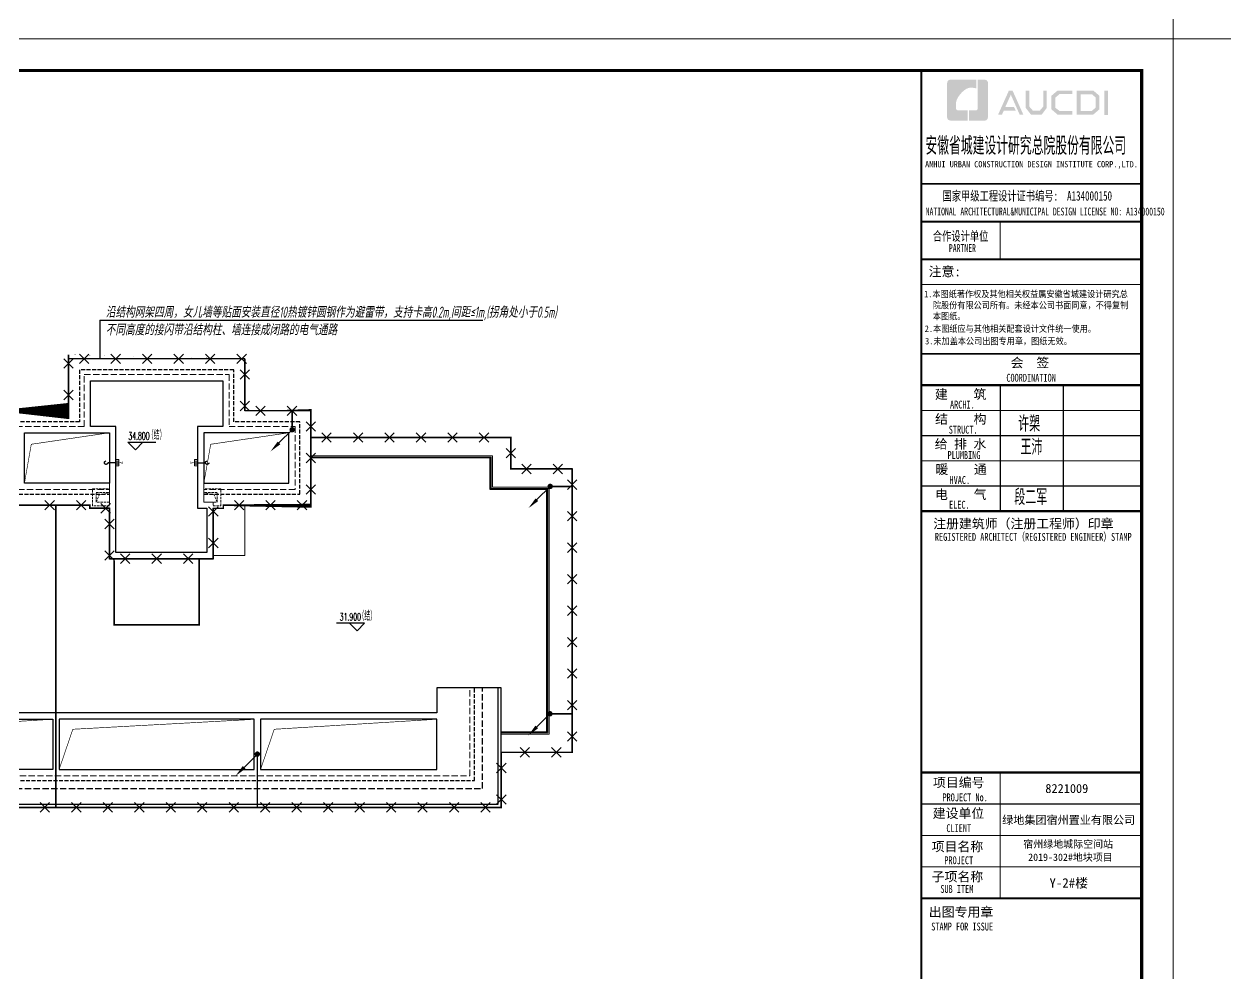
# Model space of a CAD drawing. Extents: x 3774419 to 4775970, y -926964 to 2266.
# Drawn here: x 3936107 to 3974294, y -719064 to -688889 of the extents above; entities that cross this region are included whole.
import ezdxf

# ---------------------------------------------------------------- set-up
doc = ezdxf.new("R2010")
doc.units = 0
doc.header["$LTSCALE"] = 1000
doc.header["$MEASUREMENT"] = 0
for name, pattern in [('#P_--_20B1_001_t3$0$DASH', [0.35, 0.25, -0.1]), ('$1$DASH', [0.35, 0.25, -0.1]), ('__DASH', [0.35, 0.25, -0.1]), ('DASH', [0.35, 0.25, -0.1])]:
    doc.linetypes.add(name, pattern=pattern)
doc.layers.get('0').update_dxf_attribs({"linetype": 'CONTINUOUS'})
for name, color, linetype in [('!!电气', 1, 'CONTINUOUS'), ('!校对', 2, 'CONTINUOUS'), ('$RECOVER_210609100354-0', 7, 'CONTINUOUS'), ('DIM-照明', 7, 'CONTINUOUS'), ('DIM_ELEV', 3, 'CONTINUOUS'), ('LWIRE', 4, 'CONTINUOUS'), ('PUB_TITLE', 4, 'CONTINUOUS'), ('ROOF', 183, 'CONTINUOUS'), ('VPIPE-凝结', 150, 'CONTINUOUS'), ('VPIPE-雨水', 4, 'DASH'), ('WIRE-避雷', 4, 'CONTINUOUS'), ('图签文字', 4, 'CONTINUOUS'), ('看线', 185, 'CONTINUOUS')]:
    doc.layers.add(name, color=color, linetype=linetype)
for name, color, linetype, lineweight in [('STAIR', 252, 'CONTINUOUS', 20), ('图框', 147, 'CONTINUOUS', 20), ('图签', 147, 'CONTINUOUS', 18), ('平面-分水线', 189, 'CONTINUOUS', 15), ('平面-栏杆', 56, 'CONTINUOUS', 15), ('平面-看线', 252, 'CONTINUOUS', 15), ('线脚', 6, 'CONTINUOUS', 15)]:
    doc.layers.add(name, color=color, linetype=linetype, lineweight=lineweight)
doc.styles.add('_TCH_DIM', font='SIMPLEX', dxfattribs={"bigfont": 'GBCBIG'})
doc.styles.add('HT', font='simhei.ttf')
doc.styles.add('HZTXT', font='gbeitc.shx', dxfattribs={"width": 0.8, "height": 400, "bigfont": 'hztxt.shx'})
doc.styles.get("Standard").update_dxf_attribs({"font": 'gbenor.shx', "bigfont": 'gbcbig.shx'})
doc.styles.add('TG_LINETYPE_THUND', font='SIMPLEX', dxfattribs={"width": 0.8, "height": 5.5, "bigfont": 'HZTXT'})
doc.styles.add('宋体', font='', dxfattribs={"height": 4})
doc.styles.add('建筑图签-1', font='simhei.ttf', dxfattribs={"width": 0.7})
doc.styles.add('建筑图签-2', font='TXT.shx', dxfattribs={"width": 0.5, "bigfont": 'HZTXT.shx'})
doc.styles.get('宋体').set_extended_font_data('SimSun')
doc.linetypes.add('TG_×', pattern='A,2,0,["×",TG_LINETYPE_THUND,S=0.1,R=0,X=-0.23,Y=-0.21],0', length=2)

# ---------------------------------------------------------------- blocks, each defined once
blk = doc.blocks.new('DFSFSF')
at = {"layer": '平面-分水线'}
for p, q in [((697141.9143252881, 775567.7311356195), (697141.9143252881, 775667.5561356199)), ((697342.3369560526, 775667.5561356199), (697142.6869560517, 775667.5561356199)), ((697193.1069603423, 775567.7311356195), (697193.1069603423, 775667.5561356199)), ((697242.5119560522, 775567.7311356195), (697242.5119560522, 775667.5561356199)), ((697291.916951762, 775567.7311356195), (697291.916951762, 775667.5561356199)), ((697342.3369560526, 775667.5561356199), (697342.3369560526, 775567.7311356195)), ((697342.3369560526, 775567.7311356195), (697342.3369560526, 775667.5561356199)), ((697342.3369560526, 775567.7311356195), (697142.6869560517, 775567.7311356195))]:
    blk.add_line(p, q, dxfattribs=at)
blk = doc.blocks.new('DFGDGDGD')
at = {"layer": '平面-分水线', "const_width": 10}
blk.add_lwpolyline([(697267.5119560522, 775440.6606483405), (697242.5119560522, 775540.6606483405), (697217.5119560522, 775440.6606483405)], close=True, dxfattribs=at)
blk.add_blockref('DFSFSF', (0, 0))
blk = doc.blocks.new('$TelecSys$00000009')
for p, q in [((-0.5, 0.5), (0.5, -0.5)), ((0.5, 0.5), (-0.5, -0.5))]:
    blk.add_line(p, q)
blk = doc.blocks.new('$TelecSys$00000080')
for p, q in [((-0.7000000000007276, -0.7000000000007276), (0, 0)), ((0.1041666666678793, 0.1041666666660603), (0.1041666666678793, 0.1041666666660603)), ((-0.1041666666678793, -0.1041666666660603), (-0.1041666666678793, -0.1041666666660603))]:
    blk.add_line(p, q)
at = {"const_width": 0.1425}
blk.add_lwpolyline([(0.07125000000087311, 0, 1), (-0.07125000000087311, 0, 1)], format="xyb", close=True, dxfattribs=at)
blk.add_solid([(-0.6300000000010186, -0.7700000000004366), (-0.7700000000004366, -0.6299999999991996), (-1.150000000001455, -1.149999999999636)])
at = {"width": 0.8, "flags": 9}
blk.add_attdef('A', (0, 0), '', height=2e-05, rotation=180, dxfattribs=at)
blk = doc.blocks.new('A$C600C1F37')
at = {"layer": 'DIM-照明'}
for p, q in [((0, 1225.430784638971), (12168.49999999441, 1225.441812841687)), ((1.862645149230957e-09, 1225.430784638971), (0, 0))]:
    blk.add_line(p, q, dxfattribs=at)
at = {"layer": 'DIM-照明', "style": 'HZTXT', "width": 0.7}
for s, p in [('沿结构网架四周，女儿墙等贴面安装直径10热镀锌圆钢作为避雷带，支持卡高0.2m,间距≤1m,(拐角处小于0.5m)', (186.3126186039299, 1306.761724461801)), ('不同高度的接闪带沿结构柱、墙连接成闭路的电气通路', (186.3131264019758, 746.4589652912691))]:
    blk.add_text(s, height=349.9999999999999, rotation=5.192677996927216e-05, dxfattribs=at).set_placement(p)
blk = doc.blocks.new('A$C08E238B7')
at = {"layer": 'LWIRE'}
for name, p, xscale, yscale, zscale in [('$TelecSys$00000009', (25893.71652911138, 12542.09562714619), 300, 300, 300), ('$TelecSys$00000009', (26893.71652911138, 12542.09562714747), 300, 300, 300), ('$TelecSys$00000009', (27893.71652911138, 12542.09562714875), 300, 300, 300), ('$TelecSys$00000009', (28893.71652911138, 12542.09562715003), 300, 300, 300), ('$TelecSys$00000009', (29893.71652911138, 12542.09562715131), 300, 300, 300), ('$TelecSys$00000009', (30893.71652911138, 12542.09562715259), 300, 300, 300), ('$TelecSys$00000009', (24793.7181189023, 10892.09534882486), 300, 300, 300), ('$TelecSys$00000009', (31493.71698035765, 10892.09534882545), 300, 300, 300), ('$TelecSys$00000009', (32493.71698035765, 10892.09534882044), 300, 300, 300), ('$TelecSys$00000080', (32500.39974364638, 10288.26309145649), 600, 600, 600), ('$TelecSys$00000009', (33593.71812107135, 10042.09534290258), 300, 300, 300), ('$TelecSys$00000009', (34593.71812107135, 10042.09534290258), 300, 300, 300), ('$TelecSys$00000009', (35593.71812107135, 10042.09534290258), 300, 300, 300), ('$TelecSys$00000009', (36593.71812107135, 10042.09534290258), 300, 300, 300), ('$TelecSys$00000009', (37593.71812107135, 10042.09534290258), 300, 300, 300), ('$TelecSys$00000009', (38593.71812107135, 10042.09534290258), 300, 300, 300), ('$TelecSys$00000009', (39943.71812071092, 9042.095349385287), 300, 300, 300), ('$TelecSys$00000009', (40943.71812071092, 9042.095349385287), 300, 300, 300), ('$TelecSys$00000080', (40697.48743498698, 8487.657813581289), 600, 600, 600), ('$TelecSys$00000009', (24793.7181189172, 7892.095341081382), 300, 300, 300), ('$TelecSys$00000009', (25793.7181189172, 7892.095341081382), 300, 300, 300), ('$TelecSys$00000009', (30813.71839722246, 7892.095614958555), 300, 300, 300), ('$TelecSys$00000009', (31813.71839722246, 7892.095614953549), 300, 300, 300), ('$TelecSys$00000009', (32813.71839722246, 7892.095614948543), 300, 300, 300), ('$TelecSys$00000009', (27193.71812684182, 6192.095348644303), 300, 300, 300), ('$TelecSys$00000009', (28193.71812684182, 6192.095348638482), 300, 300, 300), ('$TelecSys$00000009', (29193.71812684182, 6192.095348632662), 300, 300, 300), ('$TelecSys$00000080', (40690.78952420969, 1266.184227027581), 600, 600, 600), ('$TelecSys$00000080', (31393.30298202299, -16.47483812505379), 600, 600, 600)]:
    blk.add_blockref(name, p, dxfattribs=dict(at, xscale=xscale, yscale=yscale, zscale=zscale))
at = {"layer": 'LWIRE', "xscale": 300, "yscale": 300, "zscale": 300}
for p, rotation in [((25393.71652911138, 12392.09534882789), 90.00000000006469), ((30993.71698036324, 12042.09562715271), 269.9999999997089), ((25393.71652911231, 11392.09534882789), 90.00000000006469), ((30993.71698035859, 11042.09562715271), 269.9999999997089), ((33093.71812107321, 10392.09534881741), 269.9999999996861), ((39443.71812071092, 9542.095342902583), 270), ((33093.71812106855, 9392.095614947146), 89.99999999972701), ((33093.7181210639, 8392.095614947146), 89.99999999972701), ((41393.71811982617, 8542.095349385287), 270), ((26573.7178361062, 7792.623216105625), 2.023408547655302e-06), ((29993.71898919903, 7692.095348627772), 90.00002223446867), ((41393.71811982617, 7542.095349385287), 270), ((26693.71804651991, 7292.623220343492), 270.0000041817111), ((29993.71937726345, 6692.095348627889), 90.00002223446867), ((41393.71811982617, 6542.095349385287), 270), ((26693.71811950486, 6292.623220343492), 270.0000041817111), ((41393.71811982617, 5542.095349385287), 270), ((41393.71811982617, 4542.095349385287), 270), ((41393.71811982617, 3542.095349385287), 270), ((41393.71811982617, 2542.095349385287), 270), ((41393.71811982617, 1542.095349385287), 270), ((41393.71811982617, 542.0953493852867), 270), ((39893.71811982617, 42.09534124622587), 180), ((40893.71811982617, 42.09534124622587), 180), ((39143.71813653316, -457.9046587537741), 270.0000005175394), ((39143.71814556606, -1457.904658753774), 270.0000005175394), ((24643.71814782452, -1707.904987378279), 180.0000020803618), ((25643.71814782452, -1707.904951069155), 180.0000020803618), ((26643.71814782452, -1707.904914760031), 180.0000020803618), ((27643.71814782452, -1707.904878450907), 180.0000020803618), ((28643.71814782452, -1707.904842141783), 180.0000020803618), ((29643.71814782452, -1707.904805832659), 180.0000020803618), ((30643.71814782452, -1707.904769523535), 180.0000020803618), ((31643.71814782452, -1707.904733214411), 180.0000020803618), ((32643.71814782452, -1707.904696905287), 180.0000020803618), ((33643.71814782452, -1707.904660596163), 180.0000020803618), ((34643.71814782452, -1707.904624287039), 180.0000020803618), ((35643.71814782452, -1707.904587977915), 180.0000020803618), ((36643.71814782452, -1707.904551668791), 180.0000020803618), ((37643.71814782452, -1707.904515359667), 180.0000020803618), ((38643.71814782452, -1707.904479050543), 180.0000020803618)]:
    blk.add_blockref('$TelecSys$00000009', p, dxfattribs=dict(at, rotation=rotation))
blk = doc.blocks.new('院标1')
h = blk.add_hatch(color=150)
h.dxf.hatch_style = 1
h.set_gradient(color1=(33, 113, 253), color2=(33, 113, 253), tint=1, name='INVCURVED')
edge = h.paths.add_edge_path()
edge.add_spline(control_points=[(116372.9006213126, 648379.0025742948), (116378.7378886427, 648379.2628153446), (116381.5158105757, 648378.8361410631), (116390.5818825899, 648378.8361410631), (116390.5818825899, 648378.8361410631), (116390.5818825899, 648378.8361410631), (116616.0293115861, 648378.8361410631), (116616.0293115861, 648378.8361410631), (116616.0293115861, 648378.8361410631), (116616.0293115861, 648378.8361410631), (116616.0293115861, 648053.8555876653), (116616.0293115861, 648053.8555876653), (116616.0293115861, 648053.8555876653), (116616.0293115861, 648053.8555876653), (116108.105350393, 648053.8555876653), (116108.105350393, 648053.8555876653), (116108.105350393, 648053.8555876653), (116027.8361159938, 648053.8555876653), (115962.7123056344, 648111.1721664476), (115962.7123056344, 648199.2728408957), (115962.7123056344, 648199.2728408957), (115962.7123056344, 648199.2728408957), (115962.7123056344, 649214.6850108118), (115962.7123056344, 649214.6850108118), (115962.7123056344, 649214.6850108118), (115962.7123056344, 649295.0722615034), (116018.370604223, 649360.1052900997), (116108.105350393, 649360.1052900997), (116108.105350393, 649360.1052900997), (116108.105350393, 649360.1052900997), (116896.6871824661, 649360.1052900997), (116896.6871824661, 649360.1052900997), (116896.6871824661, 649360.1052900997), (116896.6871824661, 649360.1052900997), (116896.6871824661, 649080.1797254328), (116896.6871824661, 649080.1797254328), (116896.6871824661, 649080.1797254328), (116896.6871824661, 649080.1797254328), (116566.2234106177, 649140.4588157317), (116356.0121874289, 648859.1079773916), (116356.0121874289, 648859.1079773916), (116245.1373948324, 648719.2435419696), (116240.2896487121, 648545.3026589571), (116247.2284014249, 648465.708235659), (116247.2284014249, 648465.708235659), (116254.1792583724, 648386.1017081195), (116247.2284014249, 648465.708235659), (116247.2284014249, 648465.708235659), (116247.2284014249, 648465.708235659), (116247.2284014249, 648465.708235659), (116257.8347373425, 648373.9036652995), (116372.9006213126, 648379.0025742948)], knot_values=[0, 0, 0, 0, 0.07142857142857142, 0.07142857142857142, 0.07142857142857142, 0.1071428571428571, 0.1428571428571428, 0.1428571428571428, 0.1428571428571428, 0.1785714285714285, 0.2142857142857143, 0.2142857142857143, 0.2142857142857143, 0.25, 0.2857142857142857, 0.2857142857142857, 0.2857142857142857, 0.3214285714285714, 0.3571428571428572, 0.3571428571428572, 0.3571428571428572, 0.3928571428571428, 0.4285714285714285, 0.4285714285714285, 0.4285714285714285, 0.4642857142857143, 0.5, 0.5, 0.5, 0.5357142857142857, 0.5714285714285714, 0.5714285714285714, 0.5714285714285714, 0.6071428571428572, 0.6428571428571429, 0.6428571428571429, 0.6428571428571429, 0.6785714285714286, 0.7142857142857143, 0.7142857142857143, 0.7142857142857143, 0.75, 0.7857142857142857, 0.7857142857142857, 0.7857142857142857, 0.8214285714285714, 0.8571428571428571, 0.8571428571428571, 0.8571428571428571, 0.9285714285714286, 1, 1, 1, 1], degree=3, periodic=0)
h = blk.add_hatch(color=150)
h.dxf.hatch_style = 1
h.set_gradient(color1=(33, 113, 253), color2=(33, 113, 253), tint=1, name='INVCURVED')
edge = h.paths.add_edge_path()
edge.add_spline(control_points=[(117268.1328679732, 649214.6850108118), (117268.1328679732, 649214.6850108118), (117268.1328679732, 648199.2728408957), (117268.1328679732, 648199.2728408957), (117268.1328679732, 648199.2728408957), (117268.1328679732, 648114.1649385535), (117212.4715433248, 648053.8555876653), (117122.7277189753, 648053.8555876653), (117122.7277189753, 648053.8555876653), (117122.7277189753, 648053.8555876653), (116662.9574306789, 648053.8555876653), (116662.9574306789, 648053.8555876653), (116662.9574306789, 648053.8555876653), (116662.9574306789, 648053.8555876653), (116662.9574306789, 648378.8361410631), (116662.9574306789, 648378.8361410631), (116662.9574306789, 648378.8361410631), (116662.9574306789, 648378.8361410631), (116865.3281356438, 648378.8361410631), (116865.3281356438, 648378.8361410631), (116865.3281356438, 648378.8361410631), (116907.1906323904, 648378.8361410631), (116941.0734122108, 648412.809702649), (116941.0734122108, 648454.5723394576), (116941.0734122108, 648454.5723394576), (116941.0734122108, 648454.5723394576), (116941.0734122108, 649360.1052900997), (116941.0734122108, 649360.1052900997), (116941.0734122108, 649360.1052900997), (116941.0734122108, 649360.1052900997), (117122.7277189753, 649360.1052900997), (117122.7277189753, 649360.1052900997), (117122.7277189753, 649360.1052900997), (117204.4313052248, 649360.1052900997), (117268.1328679732, 649306.2474964692), (117268.1328679732, 649214.6850108118)], knot_values=[0, 0, 0, 0, 0.1, 0.1, 0.1, 0.15, 0.2, 0.2, 0.2, 0.25, 0.3, 0.3, 0.3, 0.35, 0.4, 0.4, 0.4, 0.45, 0.5, 0.5, 0.5, 0.55, 0.6, 0.6, 0.6, 0.6499999999999999, 0.7, 0.7, 0.7, 0.75, 0.8, 0.8, 0.8, 0.9, 1, 1, 1, 1], degree=3, periodic=0)
blk = doc.blocks.new('A$C1435328E')
at = {"layer": 'PUB_TITLE'}
h = blk.add_hatch(color=4, dxfattribs=at)
h.paths.add_polyline_path([(-1191.591194995213, 56058.49471792311), (-1065.961907927413, 56058.49471792311), (-1065.961907927413, 55288.2315315), (-1191.591194995213, 55288.2315315)])
h.paths.add_polyline_path([(-1944.296185743529, 55941.85496155836), (-1944.296185743529, 55415.87869950302), (-1583.739153256174, 55415.87869950302), (-1459.553895397577, 55522.55397263647), (-1459.553895397577, 55841.17644170031), (-1579.990053143352, 55941.85496127896)], flags=16)
h.paths.add_polyline_path([(-2062.373935758602, 56059.93271150358), (-2062.373935758602, 55297.8009495578), (-1539.987504146062, 55297.8009495578), (-1341.476145382505, 55468.32242525846), (-1341.476145382505, 55896.37014224858), (-1537.137021096889, 56059.93271150358)])
h.paths.add_polyline_path([(-2205.243333867285, 56063.60758437507), (-2205.243333867285, 55948.30506818101), (-2612.357823726721, 55948.30506818101), (-2745.162006835919, 55837.3558628998), (-2745.162006835919, 55517.55834726349), (-2612.357823726721, 55415.3108476355), (-2203.065635655541, 55415.3108476355), (-2203.065635655541, 55293.48451021791), (-2666.787001160439, 55293.48451021791), (-2869.255396957975, 55467.52353968762), (-2869.255396957975, 55896.09483430826), (-2671.137971409131, 56063.60758437507)])
h.paths.add_polyline_path([(-3688.19829659909, 56061.81808115647), (-3567.570633541327, 56061.81808115647), (-3567.570633541327, 55551.16807098233), (-3453.520327388775, 55419.67153285362), (-3242.974087527487, 55419.67153285362), (-3128.923781345598, 55551.16807098233), (-3128.923781345598, 56061.81808115647), (-3014.877901402302, 56061.81808115647), (-3014.877901402302, 55513.91051362001), (-3179.369364424143, 55296.9406113188), (-3517.125050497707, 55296.9406113188), (-3688.19829659909, 55516.10314684652)])
h.paths.add_polyline_path([(-4220.012568136677, 56060.45628871501), (-4103.023254616652, 56060.45628871501), (-3761.075942056719, 55296.15155855857), (-3876.737390826922, 55296.15155855857), (-4158.191610082518, 55930.28467154794), (-4333.310417581815, 55542.02144757577), (-4061.735512305982, 55542.02144757577), (-4001.167173376773, 55426.83200432651), (-4382.158136712853, 55426.83200432651), (-4440.770088225137, 55294.07199827686), (-4563.858727320563, 55294.07199827686)])
for points, const_width in [([(-7000, 50700.33256887185), (0, 50700.33256887185)], 70), ([(-7000, 49899.45042005606), (0, 49899.45042005606)], 35)]:
    blk.add_lwpolyline(points, dxfattribs=dict(const_width=const_width))
at = {"layer": '图框'}
for p, q in [((-7000, 53100.33256887179), (0, 53100.33256887179)), ((-7000, 53100.33256887179), (0, 53100.33256887179)), ((-7000, 51900.33256887179), (0, 51900.33256887179))]:
    blk.add_line(p, q, dxfattribs=at)
for points, const_width in [([(-7000, -700.0000000001746), (-7000, 56700)], 70), ([(-7000, 53100.33256887179), (0, 53100.33256887179)], 60), ([(-7000, 51900.33256887179), (0, 51900.33256887179)], 60), ([(-7000, 51900.33256887179), (0, 51900.33256887179)], 60), ([(-4500, 51900.33256887179), (-4500, 50700.33256887185)], 35), ([(-7000, 50700.33256887185), (0, 50700.33256887185)], 60), ([(-6991.521516095847, 47700.33256887185), (8.478483904153109, 47700.33256887185)], 60), ([(-6991.521516095847, 46700.33256887185), (8.478483904153109, 46700.33256887185)], 70), ([(-6991.521516095847, 46700.33256887185), (8.478483904153109, 46700.33256887185)], 70), ([(-4491.521516095847, 46700.33256887185), (-4491.521516095847, 42700.33256887185)], 35), ([(-2491.521516095847, 46700.33256887185), (-2491.521516095847, 42700.33256887185)], 35), ([(-6991.521516095847, 45900.33256887185), (8.478483904153109, 45900.33256887185)], 35), ([(-6991.521516095847, 45100.33256887185), (8.478483904153109, 45100.33256887185)], 35), ([(-6991.521516095847, 44300.33256887185), (8.478483904153109, 44300.33256887185)], 35), ([(-6991.521516095847, 43500.33256887185), (8.478483904153109, 43500.33256887185)], 35), ([(-6991.521516095847, 42700.33256887185), (8.478483904153109, 42700.33256887185)], 70), ([(-7000, 34400.33256887179), (0, 34400.33256887179)], 70), ([(-7000, 34400.33256887179), (0, 34400.33256887179)], 70), ([(-4500, 30400.33256887179), (-4500, 34400.33256887179)], 35), ([(-7000, 33400.33256887179), (0, 33400.33256887179)], 35), ([(-7000, 32400.33256887179), (0, 32400.33256887179)], 35), ([(-7000, 31400.33256887179), (0, 31400.33256887179)], 35), ([(0, 30400.33256887179), (-7000, 30400.33256887179)], 70)]:
    blk.add_lwpolyline(points, dxfattribs=dict(at, const_width=const_width))
blk.add_blockref('院标1', (-122148.8230060614, -592949.0981050247))
at = {"layer": 'PUB_TITLE', "style": 'HT', "width": 0.88}
for s, p in [('1.本图纸著作权及其他相关权益属安徽省城建设计研究总', (-6914.306831812486, 49493.39210356871)), ('院股份有限公司所有。未经本公司书面同意，不得复制', (-6634.90041580284, 49139.02205272258)), ('本图纸。', (-6634.90041580284, 48788.93826625339)), (' 2.本图纸应与其他相关配套设计文件统一使用。 ', (-7025.144188818522, 48392.25300272327)), ('3.未加盖本公司出图专用章，图纸无效。', (-6882.073270652443, 47997.59705111344))]:
    blk.add_text(s, height=210, dxfattribs=at).set_placement(p)
at = {"layer": '图签', "color": 154, "style": '宋体'}
for s, height, p in [('8221009', 286.6809903610374, (-3062.595140316524, 33747.82646055683)), ('绿地集团宿州置业有限公司', 258.0128913249337, (-4431.817962790316, 32762.0256005479)), ('宿州绿地城际空间站', 232.2116021924403, (-3762.142934118805, 32009.27949992823)), ('2019-302#地块项目', 232.2116021924403, (-3608.307769825158, 31591.24582544994))]:
    blk.add_text(s, height=height, dxfattribs=at).set_placement(p)
at = {"layer": '图签文字', "color": 7, "style": '建筑图签-1'}
for s, height, width, p in [('安徽省城建设计研究总院股份有限公司', 500, 0.55, (-6871.943487135693, 54077.10639546963)), ('国家甲级工程设计证书编号:  A134000150', 300, 0.7, (-6327.846192139667, 52567.37169774726)), ('合作设计单位', 300, 0.7, (-6635.073237542529, 51290.24227786541))]:
    blk.add_text(s, height=height, dxfattribs=dict(at, width=width)).set_placement(p)
at = {"layer": '图签文字', "linetype": 'Continuous', "style": '建筑图签-1', "width": 0.91}
blk.add_text('ANHUI URBAN CONSTRUCTION DESIGN INSTITUTE CORP.,LTD.', height=200, dxfattribs=at).set_placement((-6881.536331724841, 53622.19692530448))
at = {"layer": '图签文字', "style": '建筑图签-1'}
for s, width, p in [('NATIONAL ARCHITECTURAL&MUNICIPAL DESIGN LICENSE NO: A134000150', 0.6, (-6863.211604291108, 52094.63125478954)), ('PARTNER', 0.6, (-6125.220491806511, 50933.63214883453)), ('COORDINATION', 0.7, (-4300.332657034975, 46813.17003503133)), ('ARCHI.', 0.7, (-6090.542657491751, 45961.79780578351)), ('STRUCT.', 0.7, (-6130.183503998909, 45164.88605860906)), ('PLUMBING', 0.7, (-6170.825901465025, 44358.47718718514)), ('HVAC.', 0.7, (-6106.177282584365, 43565.28509809886)), ('ELEC.', 0.7, (-6121.560250101611, 42780.44669140602)), ('REGISTERED ARCHITECT（REGISTERED ENGINEER）STAMP', 0.7, (-6571.167215390597, 41758.70276487077)), ('PROJECT No.', 0.7, (-6330.317186883651, 33485.13258260721, -1798.999999999767)), ('CLIENT', 0.7, (-6206.230454253498, 32505.96790995135)), ('PROJECT', 0.7, (-6271.100769126322, 31486.78676958114)), ('SUB ITEM', 0.7, (-6397.627190086525, 30575.66441063175)), ('STAMP FOR ISSUE', 0.7, (-6687.291430986952, 29381.33146916691))]:
    blk.add_text(s, height=250, dxfattribs=dict(at, width=width)).set_placement(p)
at = {"layer": '图签文字', "color": 7, "style": '建筑图签-1'}
for s, p in [('注意:', (-6768.585334835108, 50163.2420261816)), ('会  签', (-4165.405320922378, 47267.55678657134)), ('建    筑', (-6570.340849571396, 46266.80421271588)), ('结    构', (-6565.705596168991, 45479.27147266542)), ('给 排 水', (-6574.943370762747, 44685.39409726131)), ('暖    通', (-6556.714949447196, 43882.29371869267)), ('电    气', (-6566.520009586122, 43082.12314482935)), ('注册建筑师（注册工程师）印章', (-6624.508183155674, 42153.7461581977)), ('项目编号', (-6632.05400510272, 33932.47329531494)), ('建设单位', (-6639.831005697604, 32955.09159170894)), ('项目名称', (-6673.39625184983, 31897.11428112781)), ('子项名称', (-6673.39625184983, 30940.41777405818)), ('出图专用章', (-6764.137939867098, 29818.07543767721))]:
    blk.add_text(s, height=300, dxfattribs=at).set_placement(p)
at = {"layer": '图签文字', "color": 1, "style": '建筑图签-2', "width": 0.7}
for s, p in [('许槊', (-3925.437965661287, 45228.10209927132)), ('王沛', (-3854.396282870322, 44487.1452845746)), ('段二军', (-4049.325421153102, 42895.98555574589))]:
    blk.add_text(s, height=500, dxfattribs=at).set_placement(p)
at = {"layer": '图签文字', "color": 2, "style": '建筑图签-1'}
blk.add_text('Y-2#楼', height=300, dxfattribs=at).set_placement((-2930.753900082549, 30741.39162423031))

msp = doc.modelspace()

# ---------------------------------------------------------------- linework, layer by layer
at = {"layer": '$RECOVER_210609100354-0', "color": 252, "const_width": 8}
msp.add_lwpolyline([(3938969.962254266, -705872.5691619667), (3938969.962539716, -707972.5705184182), (3941669.962897053, -707972.5725152311), (3941669.964450129, -705872.5746050114)], dxfattribs=at)
at = {"color": 252, "const_width": 20}
for points in [[(3936119.964403783, -703472.5791925993), (3936337.65855934, -702237.701798369), (3938819.978324447, -701872.5704783727)], [(3941819.952941275, -703472.5791925993), (3942037.647096834, -702237.701798369), (3944519.96686194, -701872.5704783727)], [(3931419.958561596, -712572.5757832811), (3931856.879209122, -711291.07517346), (3937019.98218081, -710972.5757829286)], [(3937219.98218081, -712572.5757832867), (3937656.902828336, -711291.0751734653), (3943419.934947236, -710975.3443973153)], [(3943619.934947236, -712572.5757832811), (3944056.855594764, -711291.07517346), (3949219.95857103, -710972.5757829286)]]:
    msp.add_lwpolyline(points, dxfattribs=at)
at = {"color": 252}
for points in [[(3938819.958461002, -704272.0426068502), (3938199.958287081, -704272.0426287455), (3938199.958287081, -704172.5704861123)], [(3942119.959401163, -704272.0426287455), (3942439.958848197, -704272.0426287455), (3942439.958848197, -704172.5704861123)]]:
    msp.add_lwpolyline(points, dxfattribs=at)
at = {"layer": 'DIM_ELEV', "color": 252}
for p, q in [((3939645.754678552, -702412.5699064161), (3939405.754678552, -702172.5699064161)), ((3939405.754678552, -702172.5699064161), (3940298.005061951, -702172.5699064161)), ((3939645.754678552, -702412.5699064161), (3939885.754678552, -702172.5699064161)), ((3946926.351986057, -707920.6129890671), (3946034.101602657, -707920.6129890671)), ((3946686.351986057, -708160.6129890671), (3946446.351986057, -707920.6129890671)), ((3946686.351986057, -708160.6129890671), (3946926.351986057, -707920.6129890671))]:
    msp.add_line(p, q, dxfattribs=at)
at = {"layer": 'ROOF', "color": 252, "ltscale": 0.8}
for points in [[(3942439.958848197, -704172.5704861123), (3945219.958572036, -704172.5704861123), (3945219.958572051, -701172.5704783762), (3943119.957822625, -701172.5704783658), (3943119.957431341, -699522.5702000409), (3937519.956293861, -699522.5702000482), (3937519.956980087, -701172.5704783658), (3935419.958569877, -701172.5704783762), (3935419.958569892, -704172.5704861123), (3938199.958287081, -704172.5704861123)], [(3938819.958461002, -704272.0426068502), (3938819.958577816, -705872.5704785464), (3942119.960022271, -705872.5704785658), (3942119.959401163, -704272.0426287455)], [(3904369.95857139, -709972.5710810442), (3904369.958549098, -713772.5704859046), (3926269.95854624, -713772.5702880893), (3926269.958546293, -712572.570486008), (3929369.958593373, -712572.5704859991), (3929369.958636944, -713772.570485905), (3951269.958524226, -713772.5702880896), (3951269.958570965, -709972.5710992131)], [(3904469.95857139, -709972.5710816307), (3904469.958549684, -713672.5704850014), (3926169.958546246, -713672.5702889925), (3926169.958546296, -712472.5704860082), (3929469.958589741, -712472.5704859989), (3929469.958633313, -713672.5704850017), (3951169.958525457, -713672.570288993), (3951169.958570965, -709972.571097983)], [(3951269.958570965, -709972.5710992131), (3949219.95857101, -709972.5710869143), (3949219.958571053, -710772.5710868309), (3931419.953519077, -710772.571087956)]]:
    msp.add_lwpolyline(points, dxfattribs=at)
for points in [[(3942419.957556466, -700222.5704785599), (3942419.957556222, -701672.5704785562), (3941619.95860044, -701672.5704786924), (3941619.958219417, -704272.5704492151), (3941919.959401368, -704272.5704492535), (3941919.959944658, -705672.5704785646), (3939019.95856322, -705672.5704785476), (3939019.958271282, -701672.5704787814), (3938219.959573146, -701672.5704770649), (3938219.959573156, -700222.5704785599)], [(3936119.95857483, -701872.5704783727), (3938819.970034553, -701872.5704783727), (3938819.970034553, -703472.5704861123), (3936119.95857483, -703472.5704861123)], [(3944519.958572047, -701872.5704783727), (3941819.947112322, -701872.5704783727), (3941819.947112322, -703472.5704861123), (3944519.958572047, -703472.5704861123)], [(3931419.958561596, -710972.5704795434), (3937019.98218081, -710972.5704795434), (3937019.98218081, -712572.5757832811), (3931419.958561596, -712572.5757832811)], [(3943419.934947236, -710972.5704795434), (3937219.98218081, -710972.5704795434), (3937219.98218081, -712572.5757832867), (3943419.934947236, -712572.5757832867)], [(3949219.95857103, -710972.5704795434), (3943619.934947236, -710972.5704795434), (3943619.934947236, -712572.5757832811), (3949219.95857103, -712572.5757832811)]]:
    msp.add_lwpolyline(points, close=True, dxfattribs=at)
at = {"layer": 'ROOF', "color": 251, "ltscale": 0.8, "true_color": 0x636466}
for points in [[(3951269.958582992, -712022.5704859474), (3953519.958570801, -712022.5704859474), (3953519.958570801, -703022.5704778084), (3951569.958571686, -703022.5704778084), (3951569.958571686, -702022.5704842911), (3945219.958572045, -702022.5704842911)], [(3951269.958579179, -711372.5704859474), (3952719.958570801, -711372.5704859474), (3952719.958570801, -703672.5704778084), (3950919.958571686, -703672.5704778084), (3950919.958571686, -702672.5704842911), (3945219.958572044, -702672.5704842911)]]:
    msp.add_lwpolyline(points, dxfattribs=at)
at = {"layer": 'ROOF', "color": 252, "linetype": '__DASH', "ltscale": 0.8}
msp.add_lwpolyline([(3904969.95857139, -709972.5710845636), (3904969.958552618, -713172.570480485), (3925669.958546266, -713172.5702935089), (3925669.958546317, -711972.5704860096), (3929969.958571585, -711972.5704859975), (3929969.958615158, -713172.5704804854), (3950669.958531607, -713172.5702935092), (3950669.958570965, -709972.5710918333)], dxfattribs=at)
at = {"layer": 'STAIR', "color": 252}
msp.add_lwpolyline([(3942439.958848197, -704172.5702122326), (3943119.96078481, -704172.5702122324), (3943119.960784913, -705772.570075328), (3942119.960266041, -705772.5704265707)], dxfattribs=at)
at = {"layer": 'VPIPE-凝结', "color": 252}
for p, q in [((3939019.968032299, -702822.5704847444), (3938769.968125988, -702822.570518085)), ((3941619.958431911, -702822.5704847444), (3941869.95833822, -702822.570518085))]:
    msp.add_line(p, q, dxfattribs=at)
at = {"layer": 'VPIPE-雨水', "color": 252}
for centre in [(3938714.968141804, -702822.5288085309), (3941924.958322404, -702822.5288085309)]:
    msp.add_circle(centre, 55, dxfattribs=at)
at = {"layer": 'WIRE-避雷', "const_width": 50}
for points in [[(3935419.958569877, -701172.5704783762), (3937519.956980087, -701172.5704783658), (3937519.956980085, -699522.5702000482), (3943119.957431341, -699522.5702000409), (3943119.957431332, -701172.5704783658), (3945219.958572051, -701172.5704783762), (3945219.958572045, -702022.5704842911), (3951569.958571686, -702022.5704842911), (3951569.958571686, -703022.5704778084), (3953519.958570801, -703022.5704778084), (3953519.958570801, -712022.5704859474), (3951269.958582992, -712022.5704859474), (3951269.958598799, -713772.5702880896), (3929369.958636944, -713772.5710832602)], [(3935419.958569881, -702022.5704842911), (3935419.958569892, -704172.5704861123), (3938199.958287081, -704172.5704861123), (3938199.958287081, -704272.0426287455), (3938819.958461002, -704272.0426068502), (3938819.958577816, -705872.5704785464), (3942119.960022271, -705872.5704785658), (3942119.959401163, -704272.0426287455), (3942439.958848197, -704272.0426287455), (3942439.958848197, -704172.5702122326), (3945219.958572036, -704172.5702122466), (3945219.958572045, -702022.5704842911)]]:
    msp.add_lwpolyline(points, dxfattribs=at)
at = {"layer": 'WIRE-避雷', "linetype": '__DASH', "const_width": 50}
for points in [[(3944626.640194621, -701776.4027357372), (3944626.640194623, -701172.5704783734)], [(3952823.727885962, -703577.0080136124), (3953519.958570801, -703577.0080136124)], [(3952817.029975184, -710798.4816001661), (3953519.958570801, -710798.4816001661)], [(3943519.543432998, -712081.1406653186), (3943519.543494411, -713772.5705695006)]]:
    msp.add_lwpolyline(points, dxfattribs=at)
at = {"layer": 'WIRE-避雷', "color": 4, "linetype": '__DASH', "const_width": 50}
msp.add_lwpolyline([(3937120.480073525, -713772.5708018453), (3937120.480073525, -704172.5704861123)], dxfattribs=at)
at = {"layer": 'WIRE-避雷', "color": 4, "linetype": 'TG_×', "const_width": 50}
msp.add_lwpolyline([(3938969.962260991, -705922.0462754664), (3938969.960744504, -707972.5705184169), (3941669.962897053, -707972.5725152317), (3941669.964450129, -705872.5746050114)], dxfattribs=at)
at = {"layer": '图框'}
for points in [[(3888517.492680399, -629963.9475424262), (3972617.492680399, -629963.9475424262), (3972617.492680399, -689363.9475424262), (3888517.492680399, -689363.9475424262)], [(3972617.492680399, -629963.9475424262), (4056717.492680399, -629963.9475424262), (4056717.492680399, -689363.9475424262), (3972617.492680399, -689363.9475424262)], [(3888517.492680399, -689363.9475424262), (3972617.492680399, -689363.9475424262), (3972617.492680399, -748763.9475424262), (3888517.492680399, -748763.9475424262)], [(3888517.492680399, -689363.9475424262), (3972617.492680399, -689363.9475424262), (3972617.492680399, -748763.9475424262), (3888517.492680399, -748763.9475424262)], [(3972617.492680399, -689363.9475424262), (4056717.492680399, -689363.9475424262), (4056717.492680399, -748763.9475424262), (3972617.492680399, -748763.9475424262)]]:
    msp.add_lwpolyline(points, close=True, dxfattribs=at)
at = {"layer": '图框', "const_width": 100}
msp.add_lwpolyline([(3971617.492680399, -747763.9475424262), (3971617.492680399, -690363.9475424262), (3891017.492680399, -690363.9475424262), (3891017.492680399, -747763.9475424262)], close=True, dxfattribs=at)
at = {"layer": '平面-栏杆', "color": 251, "true_color": 0x636466}
for points in [[(3951269.958579589, -711442.5704859474), (3952789.958570801, -711442.5704859474), (3952789.958570801, -703602.5704778084), (3950989.958571686, -703602.5704778084), (3950989.958571686, -702602.5704842911), (3945219.958572044, -702602.5704842911)], [(3951269.958579354, -711402.5704859474), (3952749.958570801, -711402.5704859474), (3952749.958570801, -703642.5704778084), (3950949.958571686, -703642.5704778084), (3950949.958571686, -702642.5704842911), (3945219.958572044, -702642.5704842911)]]:
    msp.add_lwpolyline(points, dxfattribs=at)
at = {"layer": '平面-看线', "color": 252, "linetype": 'DASH', "ltscale": 0.8}
for p, q in [((3938819.970022955, -703672.5704861123), (3938819.970022955, -703472.5704861123)), ((3941819.947112322, -703672.5704861123), (3941819.947112322, -703472.5704861123))]:
    msp.add_line(p, q, dxfattribs=at)
for points in [[(3938019.959573146, -701672.5704783634), (3938019.959573158, -700022.5704785599), (3942619.9575565, -700022.5704785599), (3942619.957556222, -701672.5704783634), (3944719.958572047, -701672.5704783737), (3944719.958572038, -703672.5704861123), (3941819.958571543, -703672.5704861123), (3941819.95857188, -704072.3002183838), (3942119.959362561, -704072.3002184334), (3942119.959362561, -704172.5704861123)], [(3938019.959585721, -701672.5704783634), (3935919.958569879, -701672.5704783737), (3935919.958569888, -703672.5704861123), (3938819.958287398, -703672.5704861123), (3938819.958287821, -704172.3002208155)], [(3905369.95857139, -709972.5710869101), (3905369.958554965, -712772.5704768719), (3925269.958546283, -712772.570297122), (3925269.958546335, -711572.570486011), (3930369.958557062, -711572.5704859961), (3930369.958600633, -712772.5704768724), (3950269.958536527, -712772.5702971222), (3950269.958570965, -709972.5710869133)]]:
    msp.add_lwpolyline(points, dxfattribs=at)
at = {"layer": '看线', "color": 252, "linetype": '#P_--_20B1_001_t3$0$DASH', "ltscale": 0.5}
for points in [[(3941819.947112322, -703822.5704861123), (3944869.958572038, -703822.5704861123), (3944869.958572049, -701522.5704783746), (3942769.957903158, -701522.5704783641), (3942769.957518952, -699872.5702000414), (3937869.956447511, -699872.5702000477), (3937869.957121326, -701522.5704783641), (3935769.958569879, -701522.5704783746), (3935769.95856989, -703822.5704861123), (3938819.970029604, -703822.5704861123)], [(3905219.95857139, -709972.5710860302), (3905219.958554084, -712922.570478227), (3925419.958546278, -712922.5702957669), (3925419.958546328, -711722.5704860105), (3930219.958562509, -711722.5704859965), (3930219.95860608, -712922.5704782272), (3950419.958534681, -712922.5702957674), (3950419.958570965, -709972.5710887583)]]:
    msp.add_lwpolyline(points, dxfattribs=at)
at = {"layer": '线脚', "color": 252, "linetype": '$1$DASH', "ltscale": 0.3}
for points in [[(3938819.958455164, -704192.0426068502), (3938279.958287081, -704192.0426287455), (3938279.958287081, -703652.0426287455), (3938819.958287081, -703652.0426287455)], [(3938399.958287081, -704072.0426287455), (3938493.42148513, -703847.7032439671), (3938819.958287081, -703772.0426287455)], [(3942119.959370118, -704192.0426287455), (3942359.958848197, -704192.0426287455), (3942359.958848197, -703652.0426287455), (3941819.958848197, -703652.0426287455)], [(3942239.958848197, -704072.0426287455), (3942146.495650148, -703847.7032439671), (3941819.958848197, -703772.0426287455)]]:
    msp.add_lwpolyline(points, dxfattribs=at)
for points in [[(3938399.958287081, -703772.0426287455), (3938819.958287081, -703772.0426287455), (3938819.958287081, -704072.0426287455), (3938399.958287081, -704072.0426287455)], [(3942239.958848197, -703772.0426287455), (3941819.958848197, -703772.0426287455), (3941819.958848197, -704072.0426287455), (3942239.958848197, -704072.0426287455)]]:
    msp.add_lwpolyline(points, close=True, dxfattribs=at)

# ---------------------------------------------------------------- block references
at = {"layer": '!!电气'}
for name, p in [('A$C1435328E', (3971617.492680399, -747063.9475424257)), ('A$C08E238B7', (3912126.240450975, -712064.6658271935))]:
    msp.add_blockref(name, p, dxfattribs=at)
at = {"layer": '!校对'}
msp.add_blockref('A$C600C1F37', (3938514.760336763, -699522.5702000468), dxfattribs=at)
at = {"color": 252, "xscale": -1, "rotation": 90}
msp.add_blockref('DFGDGDGD', (4714687.524167918, -5580.058528692229), dxfattribs=at)
at = {"color": 252, "rotation": 270}
msp.add_blockref('DFGDGDGD', (3165952.40229629, -5580.058528692229), dxfattribs=at)
at = {"layer": 'LWIRE', "xscale": 300, "yscale": 300, "zscale": 300}
for p, rotation in [((3937519.956980085, -699672.5704783658), 90.00000000006469), ((3943119.957431337, -700022.5702000409), 269.9999999997089), ((3937519.956980087, -700672.5704783658), 90.00000000006469), ((3943119.957431334, -701022.5702000409), 269.9999999997089), ((3945219.958572047, -701672.5704783762), 269.9999999996861), ((3945219.958572044, -702672.5702122466), 89.99999999972701), ((3951569.958571686, -702522.5704842911), 270), ((3953519.958570801, -703522.5704778084), 270), ((3945219.958572038, -703672.5702122466), 89.99999999972701), ((3938699.958287081, -704272.0426110879), 2.023408547655305e-06), ((3942119.959440174, -704372.5704785658), 90.00002223446867), ((3953519.958570801, -704522.5704778084), 270), ((3938819.958497495, -704772.0426068502), 270.0000041817111), ((3942119.959828238, -705372.5704785658), 90.00002223446867), ((3938819.958570479, -705772.0426068502), 270.0000041817111), ((3953519.958570801, -705522.5704778084), 270), ((3953519.958570801, -706522.5704778084), 270), ((3953519.958570801, -707522.5704778084), 270), ((3953519.958570801, -708522.5704778084), 270), ((3953519.958570801, -709522.5704778084), 270), ((3953519.958570801, -710522.5704778084), 270), ((3953519.958570801, -711522.5704778084), 270), ((3952019.958570801, -712022.5704859474), 180), ((3953019.958570801, -712022.5704859474), 180), ((3951269.958587507, -712522.5704859474), 270.0000005175394), ((3936769.958598799, -713772.570814572), 180.0000020803618), ((3937769.958598799, -713772.5707782628), 180.0000020803618), ((3938769.958598799, -713772.5707419536), 180.0000020803618), ((3939769.958598799, -713772.5707056446), 180.0000020803618), ((3940769.958598799, -713772.5706693355), 180.0000020803618), ((3941769.958598799, -713772.5706330263), 180.0000020803618), ((3942769.958598799, -713772.5705967171), 180.0000020803618), ((3943769.958598799, -713772.570560408), 180.0000020803618), ((3944769.958598799, -713772.570524099), 180.0000020803618), ((3945769.958598799, -713772.5704877898), 180.0000020803618), ((3946769.958598799, -713772.5704514806), 180.0000020803618), ((3947769.958598799, -713772.5704151716), 180.0000020803618), ((3948769.958598799, -713772.5703788626), 180.0000020803618), ((3949769.958598799, -713772.5703425533), 180.0000020803618), ((3950769.958598799, -713772.5703062441), 180.0000020803618), ((3951269.958596541, -713522.5704859474), 270.0000005175394)]:
    msp.add_blockref('$TelecSys$00000009', p, dxfattribs=dict(at, rotation=rotation))
at = {"layer": 'LWIRE'}
for name, p, xscale, yscale, zscale in [('$TelecSys$00000009', (3938019.956980085, -699522.5702000475), 300, 300, 300), ('$TelecSys$00000009', (3939019.956980085, -699522.5702000463), 300, 300, 300), ('$TelecSys$00000009', (3940019.956980085, -699522.5702000449), 300, 300, 300), ('$TelecSys$00000009', (3941019.956980085, -699522.5702000435), 300, 300, 300), ('$TelecSys$00000009', (3942019.956980085, -699522.5702000423), 300, 300, 300), ('$TelecSys$00000009', (3943019.956980085, -699522.5702000412), 300, 300, 300), ('$TelecSys$00000009', (3936919.958569877, -701172.5704783688), 300, 300, 300), ('$TelecSys$00000009', (3943619.957431332, -701172.5704783683), 300, 300, 300), ('$TelecSys$00000009', (3944619.957431332, -701172.5704783732), 300, 300, 300), ('$TelecSys$00000080', (3944626.640194621, -701776.4027357372), 600, 600, 600), ('$TelecSys$00000009', (3945719.958572045, -702022.5704842911), 300, 300, 300), ('$TelecSys$00000009', (3946719.958572045, -702022.5704842911), 300, 300, 300), ('$TelecSys$00000009', (3947719.958572045, -702022.5704842911), 300, 300, 300), ('$TelecSys$00000009', (3948719.958572045, -702022.5704842911), 300, 300, 300), ('$TelecSys$00000009', (3949719.958572045, -702022.5704842911), 300, 300, 300), ('$TelecSys$00000009', (3950719.958572045, -702022.5704842911), 300, 300, 300), ('$TelecSys$00000009', (3952069.958571686, -703022.5704778084), 300, 300, 300), ('$TelecSys$00000009', (3953069.958571686, -703022.5704778084), 300, 300, 300), ('$TelecSys$00000080', (3952823.727885962, -703577.0080136124), 600, 600, 600), ('$TelecSys$00000009', (3936919.958569892, -704172.5704861123), 300, 300, 300), ('$TelecSys$00000009', (3937919.958569892, -704172.5704861123), 300, 300, 300), ('$TelecSys$00000009', (3942939.958848197, -704172.570212235), 300, 300, 300), ('$TelecSys$00000009', (3943939.958848197, -704172.5702122401), 300, 300, 300), ('$TelecSys$00000009', (3944939.958848197, -704172.5702122452), 300, 300, 300), ('$TelecSys$00000009', (3939319.958577816, -705872.5704785495), 300, 300, 300), ('$TelecSys$00000009', (3940319.958577816, -705872.570478555), 300, 300, 300), ('$TelecSys$00000009', (3941319.958577816, -705872.5704785611), 300, 300, 300), ('$TelecSys$00000080', (3952817.029975184, -710798.4816001661), 600, 600, 600), ('$TelecSys$00000080', (3943519.543432998, -712081.1406653186), 600, 600, 600)]:
    msp.add_blockref(name, p, dxfattribs=dict(at, xscale=xscale, yscale=yscale, zscale=zscale))

# ---------------------------------------------------------------- texts
at = {"layer": 'DIM_ELEV', "color": 252, "style": '_TCH_DIM'}
for s, height, width, p in [('34.800', 238, 0.4941176470588236, (3939419.432771786, -702092.4899064163)), ('（结）', 270.0709219858156, 0.7, (3940035.432771786, -702092.4899064163)), ('31.900', 238, 0.4941176470588236, (3946134.927446181, -707840.5329890673)), ('（结）', 270.0709219858156, 0.7, (3946728.527446181, -707840.5329890673))]:
    msp.add_text(s, height=height, dxfattribs=dict(at, width=width)).set_placement(p)

doc.saveas('drawing.dxf')
